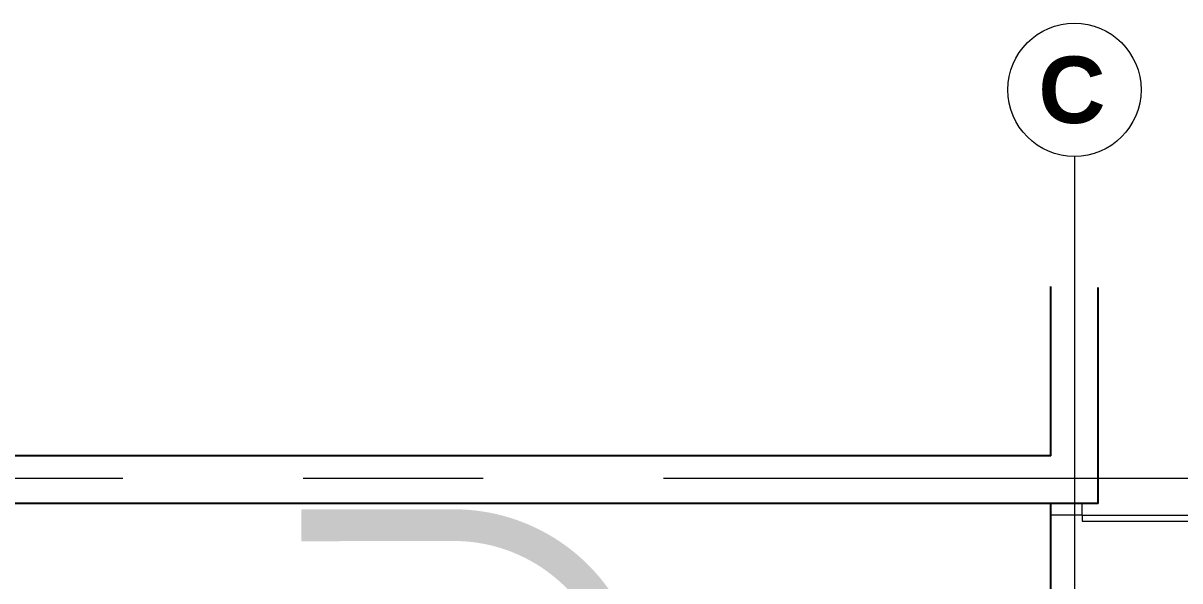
# Model space of a CAD drawing. Header units: millimetres. Extents: x 2107.8 to 2199.3, y 1778.1 to 1795.2.
# Drawn here: x 2180.692 to 2185.508, y 1792.663 to 1794.983 of the extents above; entities that cross this region are included whole.
import ezdxf
from ezdxf.enums import TextEntityAlignment as Align

# ---------------------------------------------------------------- set-up
doc = ezdxf.new("R2010")
doc.units = ezdxf.units.MM
doc.linetypes.add('CENTRO', pattern=[2, 1.25, -0.25, 0.25, -0.25])
doc.layers.get('0').update_dxf_attribs({"true_color": 0xf7f7f7})
doc.layers.add('A_MAMPARAS_PUERTAS', color=251, linetype='Continuous', lineweight=5)
doc.layers.add('AR_EJES', color=8, linetype='CENTRO', lineweight=5)
doc.layers.add('Ruta de evacuacion 2', color=10, linetype='Continuous')
doc.styles.add('Nombre Titulos 1-50', font='', dxfattribs={"height": 0.175})
doc.styles.get('Nombre Titulos 1-50').set_extended_font_data('Arial', bold=True)

# ---------------------------------------------------------------- blocks, each defined once
blk = doc.blocks.new('A$C1FDD0FC0')
at = {"layer": 'A_MAMPARAS_PUERTAS', "color": 251, "lineweight": 0}
for p, q in [((0.03600070404399958, 0.9642828806115631), (0.03780070412949499, 0.9642828806115631)), ((0.03600070404399958, 0.9642828806115631), (0.03780070412949499, 0.9642828806115631)), ((2.21220070389154, 0.9642828806115631), (2.214000703977035, 0.9642828806115631)), ((2.21220070389154, 0.9642828806115631), (2.214000703977035, 0.9642828806115631))]:
    blk.add_line(p, q, dxfattribs=at)
for points in [[(0.03600070404399958, 0.9642828806115631), (7.04010744811967e-07, 0.9642828806115631), (7.04010744811967e-07, 1.063282879270446), (0.03600070404399958, 1.063282879270446)], [(0.03600070404399958, 0.9642828806115631), (7.04010744811967e-07, 0.9642828806115631), (7.04010744811967e-07, 1.063282879270446), (0.03600070404399958, 1.063282879270446)], [(2.214000703977035, 0.9642828806115631), (2.250000704010745, 0.9642828806115631), (2.250000704010745, 1.063282879270446), (2.214000703977035, 1.063282879270446)], [(2.214000703977035, 0.9642828806115631), (2.250000704010745, 0.9642828806115631), (2.250000704010745, 1.063282879270446), (2.214000703977035, 1.063282879270446)], [(0.05580070414634974, 0.0002847573534836556), (0.03780070412949499, 0.0002847573534836556), (0.03780070412949499, 0.9642828806115631), (0.05580070414634974, 0.9642828806115631)], [(0.05580070414634974, 0.0002847573534836556), (0.03780070412949499, 0.0002847573534836556), (0.03780070412949499, 0.9642828806115631), (0.05580070414634974, 0.9642828806115631)], [(2.19420070387514, 0.002082883454932016), (2.21220070389154, 0.002082883454932016), (2.21220070389154, 0.9642828806115631), (2.19420070387514, 0.9642828806115631)], [(2.19420070387514, 0.002082883454932016), (2.21220070389154, 0.002082883454932016), (2.21220070389154, 0.9642828806115631), (2.19420070387514, 0.9642828806115631)]]:
    blk.add_lwpolyline(points, close=True, dxfattribs=at)
for centre, radius, start, end in [((0.09605879899208958, 1.030574287066884), 1.03107576309293, 267.7623318465676, 356.3131961348474), ((0.09605879899208958, 1.030574287066884), 1.03107576309293, 267.7623318465676, 356.3131961348474), ((2.152390731890591, 1.03077352702303), 1.029539952562129, 183.7034224556466, 272.3274413704754), ((2.152390731890591, 1.03077352702303), 1.029539952562129, 183.7034224556466, 272.3274413704754)]:
    blk.add_arc(centre, radius, start, end, dxfattribs=at)

msp = doc.modelspace()

# ---------------------------------------------------------------- hatches: boundary and pattern name
at = {"layer": 'Ruta de evacuacion 2', "ltscale": 0.5}
h = msp.add_hatch(color=1, dxfattribs=at)
h.dxf.hatch_style = 1
edge = h.paths.add_edge_path()
edge.add_line((2182.48414608868, 1792.82868968469), (2181.850784957257, 1792.827754482737))
edge.add_line((2181.850784957258, 1792.827754482737), (2181.850590058466, 1792.959748774841))
edge.add_line((2181.850590058466, 1792.959748774841), (2182.483951189887, 1792.960683976793))
edge.add_arc((2182.485120582641, 1792.168718224173), 0.7919666159652878, 22.766994501334693, 90.08460115923498, ccw=False)
edge.add_line((2183.215382092866, 1792.475197012164), (2183.510725989896, 1791.771467133517))
edge.add_line((2183.510725989895, 1791.771467133517), (2183.570687445783, 1791.799039884401))
edge.add_line((2183.570687445783, 1791.799039884401), (2183.583679681809, 1791.551059472747))
edge.add_line((2183.583679681809, 1791.551059472747), (2183.333832860405, 1791.684186744605))
edge.add_line((2183.333832860404, 1791.684186744605), (2183.389015738191, 1791.720387335519))
edge.add_line((2183.389015738192, 1791.720387335519), (2183.093671841162, 1792.424117214165))
edge.add_arc((2182.485120582642, 1792.168718224173), 0.6599721799703602, 22.76699450127942, 90.08460115926115)

# ---------------------------------------------------------------- linework, layer by layer
at = {"color": 7}
for p, q in [((2184.969998073002, 1793.182884280149), (2184.969998073002, 1793.887442603266)), ((2185.167989726993, 1792.984892626157), (2185.167989726993, 1793.883730291784)), ((2184.969998073002, 1793.182884280149), (2175.994376425397, 1793.182884280149)), ((2185.167989726994, 1792.984892626158), (2175.994376425397, 1792.984892626158)), ((2184.969998073002, 1790.015017816288), (2184.969998073002, 1792.984892626158))]:
    msp.add_line(p, q, dxfattribs=at)
at = {"layer": 'AR_EJES', "ltscale": 3}
for p, q in [((2185.068776137447, 1794.429002889495), (2185.068776137447, 1780.565759126719)), ((2171.35739446049, 1793.090729185148), (2187.57524821788, 1793.090729185148, 9.162601640587357e-05))]:
    msp.add_line(p, q, dxfattribs=at)
at = {"layer": 'AR_EJES', "linetype": 'Continuous'}
msp.add_circle((2185.068776137447, 1794.706191205083), 0.2771883155878063, dxfattribs=at)

# ---------------------------------------------------------------- block references
at = {"color": 7, "xscale": 1.319944359941935, "yscale": 1.319944359941935, "zscale": 1.319944359941935, "rotation": 90}
msp.add_blockref('A$C1FDD0FC0', (2186.373472312518, 1790.015016887033), dxfattribs=at)

# ---------------------------------------------------------------- texts
at = {"layer": 'AR_EJES', "linetype": 'Continuous', "style": 'Nombre Titulos 1-50', "text_generation_flag": 6}
msp.add_text('C', height=0.2771883155878543, rotation=180, dxfattribs=at).set_placement((2185.058216019479, 1794.70619120517), align=Align.MIDDLE)

doc.saveas('drawing.dxf')
